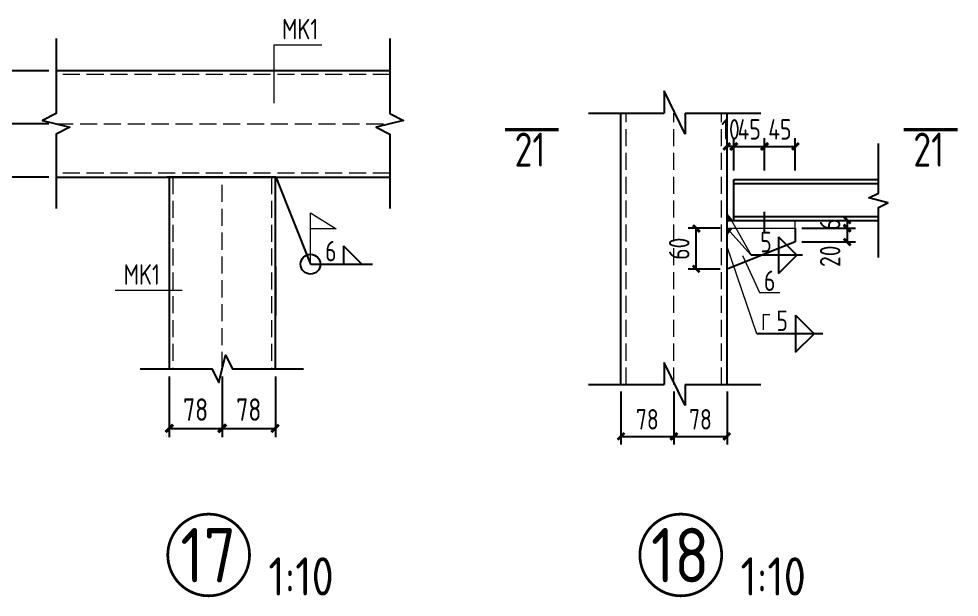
# Model space of a CAD drawing. Header units: millimetres. Extents: x 865490 to 879904, y 39442 to 44891.
# Drawn here: x 875624.6 to 875762.6, y 39550.6 to 39635.5 of the extents above; entities that cross this region are included whole.
import ezdxf

# ---------------------------------------------------------------- set-up
doc = ezdxf.new("R2010")
doc.units = ezdxf.units.MM
doc.header["$LTSCALE"] = 1000
doc.header["$MEASUREMENT"] = 0
doc.linetypes.add('DASH', pattern=[0.35, 0.25, -0.1])
for name, color, linetype, lineweight in [('1', 4, 'Continuous', 70), ('D3', 62, 'Continuous', 9), ('LZ', 64, 'Continuous', 9), ('数字', 3, 'Continuous', 9), ('细实线', 1, 'Continuous', 20)]:
    doc.layers.add(name, color=color, linetype=linetype, lineweight=lineweight)
for name, color, linetype in [('D1', 112, 'Continuous'), ('D2', 6, 'Continuous'), ('DIM', 7, 'Continuous'), ('M_Prof', 2, 'Continuous'), ('M_Thin', 7, 'Continuous'), ('PUB_DIM', 3, 'Continuous'), ('文字', 7, 'Continuous'), ('标注', 7, 'Continuous')]:
    doc.layers.add(name, color=color, linetype=linetype)
doc.styles.add('GBHZ', font='gbenor.shx', dxfattribs={"width": 0.9, "bigfont": 'gbcbig.shx'})
doc.dimstyles.new('Y10', dxfattribs={"dimscale": 0, "dimtxt": 3, "dimasz": 0.01, "dimexe": 1.2, "dimexo": 1, "dimgap": 1, "dimtad": 1, "dimdec": 0, "dimlfac": 10, "dimzin": 0, "dimdsep": 46, "dimtxsty": 'GBHZ', "dimblk1": 'DX', "dimblk2": 'DX', "dimsah": 1, "dimcen": 0.09, "dimdle": 1, "dimadec": 0, "dimazin": 0, "dimtfac": 1, "dimtdec": 0, "dimtix": 1, "dimtmove": 2, "dimatfit": 3, "dimldrblk": 'DX', "dimfxl": 0, "dimtolj": 1, "dimtzin": 0, "dimarcsym": 0})
doc.dimstyles.new('Y10(110)', dxfattribs={"dimscale": 1.1, "dimtxt": 3, "dimasz": 0.01, "dimexe": 1.2, "dimexo": 1, "dimgap": 1, "dimtad": 1, "dimdec": 0, "dimlfac": 10, "dimzin": 0, "dimdsep": 46, "dimtxsty": 'GBHZ', "dimblk1": 'DX', "dimblk2": 'DX', "dimsah": 1, "dimcen": 0.09, "dimdle": 1, "dimadec": 0, "dimazin": 0, "dimtfac": 1, "dimtdec": 0, "dimtix": 1, "dimtmove": 2, "dimatfit": 3, "dimldrblk": 'DX', "dimfxl": 0, "dimtolj": 1, "dimtzin": 0, "dimarcsym": 0})

# ---------------------------------------------------------------- blocks, each defined once
blk = doc.blocks.new('DX')
at = {"color": 0, "linetype": 'ByBlock', "const_width": 40}
blk.add_lwpolyline([(-54, -51), (46, 49)], dxfattribs=at)
blk = doc.blocks.new('*D946')
at = {"layer": 'Defpoints', "color": 0, "linetype": 'ByBlock', "transparency": 16777216}
for p in [(875734.03, 39616.77), (875729.53, 39612.21), (875734.03, 39612.21)]:
    blk.add_point(p, dxfattribs=at)
at = {"layer": 'DIM', "color": 0, "linetype": 'ByBlock', "lineweight": -2, "transparency": 16777216}
for p, q in [((875729.53, 39613.21), (875729.53, 39617.97)), ((875734.03, 39613.21), (875734.03, 39617.97)), ((875729.52, 39616.77), (875729.51, 39616.77)), ((875729.53, 39616.77), (875734.03, 39616.77)), ((875734.04, 39616.77), (875734.05, 39616.77))]:
    blk.add_line(p, q, dxfattribs=at)
at = {"layer": 'DIM', "color": 0, "linetype": 'ByBlock', "lineweight": -2, "transparency": 16777216, "xscale": 0.01, "yscale": 0.01, "zscale": 0.01}
blk.add_blockref('DX', (875729.53, 39616.77), dxfattribs=at)
at = {"layer": 'DIM', "color": 0, "linetype": 'ByBlock', "lineweight": -2, "transparency": 16777216, "xscale": 0.01, "yscale": 0.01, "zscale": 0.01, "rotation": 180}
blk.add_blockref('DX', (875734.03, 39616.77), dxfattribs=at)
at = {"layer": 'DIM', "color": 0, "linetype": 'ByBlock', "transparency": 16777216, "insert": (875731.78, 39619.27), "char_height": 3, "attachment_point": 5, "style": 'GBHZ'}
blk.add_mtext('\\A1;45', dxfattribs=at)
blk = doc.blocks.new('*D947')
at = {"layer": 'Defpoints', "color": 0, "linetype": 'ByBlock', "transparency": 16777216}
for p in [(875738.53, 39616.77), (875734.03, 39612.21), (875738.53, 39612.21)]:
    blk.add_point(p, dxfattribs=at)
at = {"layer": 'DIM', "color": 0, "linetype": 'ByBlock', "lineweight": -2, "transparency": 16777216}
for p, q in [((875734.03, 39613.21), (875734.03, 39617.97)), ((875738.53, 39613.21), (875738.53, 39617.97)), ((875734.02, 39616.77), (875734.01, 39616.77)), ((875734.03, 39616.77), (875738.53, 39616.77)), ((875738.54, 39616.77), (875738.55, 39616.77))]:
    blk.add_line(p, q, dxfattribs=at)
at = {"layer": 'DIM', "color": 0, "linetype": 'ByBlock', "lineweight": -2, "transparency": 16777216, "xscale": 0.01, "yscale": 0.01, "zscale": 0.01}
blk.add_blockref('DX', (875734.03, 39616.77), dxfattribs=at)
at = {"layer": 'DIM', "color": 0, "linetype": 'ByBlock', "lineweight": -2, "transparency": 16777216, "xscale": 0.01, "yscale": 0.01, "zscale": 0.01, "rotation": 180}
blk.add_blockref('DX', (875738.53, 39616.77), dxfattribs=at)
at = {"layer": 'DIM', "color": 0, "linetype": 'ByBlock', "transparency": 16777216, "insert": (875736.28, 39619.27), "char_height": 3, "attachment_point": 5, "style": 'GBHZ'}
blk.add_mtext('\\A1;45', dxfattribs=at)
blk = doc.blocks.new('*D948')
at = {"layer": 'Defpoints', "color": 0, "linetype": 'ByBlock', "transparency": 16777216}
for p in [(875728.53, 39616.77), (875728.53, 39612.21), (875729.53, 39612.21)]:
    blk.add_point(p, dxfattribs=at)
at = {"layer": 'DIM', "color": 0, "linetype": 'ByBlock', "lineweight": -2, "transparency": 16777216}
for p, q in [((875728.53, 39613.21), (875728.53, 39617.97)), ((875729.53, 39613.21), (875729.53, 39617.97)), ((875728.52, 39616.77), (875728.51, 39616.77)), ((875729.53, 39616.77), (875728.53, 39616.77)), ((875729.54, 39616.77), (875729.55, 39616.77))]:
    blk.add_line(p, q, dxfattribs=at)
at = {"layer": 'DIM', "color": 0, "linetype": 'ByBlock', "lineweight": -2, "transparency": 16777216, "xscale": 0.01, "yscale": 0.01, "zscale": 0.01}
blk.add_blockref('DX', (875728.53, 39616.77), dxfattribs=at)
at = {"layer": 'DIM', "color": 0, "linetype": 'ByBlock', "lineweight": -2, "transparency": 16777216, "xscale": 0.01, "yscale": 0.01, "zscale": 0.01, "rotation": 180}
blk.add_blockref('DX', (875729.53, 39616.77), dxfattribs=at)
at = {"layer": 'DIM', "color": 0, "linetype": 'ByBlock', "transparency": 16777216, "insert": (875729.03, 39619.27), "char_height": 3, "attachment_point": 5, "style": 'GBHZ'}
blk.add_mtext('\\A1;10', dxfattribs=at)
blk = doc.blocks.new('*D970')
at = {"layer": 'Defpoints', "color": 0, "linetype": 'ByBlock', "transparency": 16777216}
for p in [(875621.04, 39620.07), (875630.1, 39620.07), (875630.1, 39612.27)]:
    blk.add_point(p, dxfattribs=at)
at = {"layer": 'DIM', "color": 0, "linetype": 'ByBlock', "lineweight": -2, "transparency": 16777216}
for p, q in [((875629, 39620.07), (875619.72, 39620.07)), ((875621.04, 39612.28), (875621.04, 39620.06)), ((875629, 39612.27), (875619.72, 39612.27))]:
    blk.add_line(p, q, dxfattribs=at)
at = {"layer": 'DIM', "color": 0, "linetype": 'ByBlock', "lineweight": -2, "transparency": 16777216, "xscale": 0.011, "yscale": 0.011, "zscale": 0.011}
for p, rotation in [((875621.04, 39620.07), 90), ((875621.04, 39612.27), 270)]:
    blk.add_blockref('DX', p, dxfattribs=dict(at, rotation=rotation))
at = {"layer": 'DIM', "color": 0, "linetype": 'ByBlock', "transparency": 16777216, "insert": (875618.29, 39616.17), "char_height": 3.3, "attachment_point": 5, "rotation": 90, "style": 'GBHZ'}
blk.add_mtext('\\A1;78', dxfattribs=at)
blk = doc.blocks.new('*D971')
at = {"layer": 'Defpoints', "color": 0, "linetype": 'ByBlock', "transparency": 16777216}
for p in [(875621.04, 39627.87), (875630.1, 39627.87), (875630.1, 39620.07)]:
    blk.add_point(p, dxfattribs=at)
at = {"layer": 'DIM', "color": 0, "linetype": 'ByBlock', "lineweight": -2, "transparency": 16777216}
for p, q in [((875629, 39627.87), (875619.72, 39627.87)), ((875621.04, 39620.08), (875621.04, 39627.86)), ((875629, 39620.07), (875619.72, 39620.07))]:
    blk.add_line(p, q, dxfattribs=at)
at = {"layer": 'DIM', "color": 0, "linetype": 'ByBlock', "lineweight": -2, "transparency": 16777216, "xscale": 0.011, "yscale": 0.011, "zscale": 0.011}
for p, rotation in [((875621.04, 39627.87), 90), ((875621.04, 39620.07), 270)]:
    blk.add_blockref('DX', p, dxfattribs=dict(at, rotation=rotation))
at = {"layer": 'DIM', "color": 0, "linetype": 'ByBlock', "transparency": 16777216, "insert": (875618.29, 39623.97), "char_height": 3.3, "attachment_point": 5, "rotation": 90, "style": 'GBHZ'}
blk.add_mtext('\\A1;78', dxfattribs=at)
blk = doc.blocks.new('*D972')
at = {"layer": 'Defpoints', "color": 0, "linetype": 'ByBlock', "transparency": 16777216}
for p in [(875646.65, 39584.11), (875654.45, 39584.11), (875654.45, 39575.38)]:
    blk.add_point(p, dxfattribs=at)
at = {"layer": 'DIM', "color": 0, "linetype": 'ByBlock', "lineweight": -2, "transparency": 16777216}
for p, q in [((875646.65, 39583.01), (875646.65, 39574.06)), ((875654.45, 39583.01), (875654.45, 39574.06)), ((875646.66, 39575.38), (875654.44, 39575.38))]:
    blk.add_line(p, q, dxfattribs=at)
at = {"layer": 'DIM', "color": 0, "linetype": 'ByBlock', "lineweight": -2, "transparency": 16777216, "xscale": 0.011, "yscale": 0.011, "zscale": 0.011, "rotation": 180}
blk.add_blockref('DX', (875646.65, 39575.38), dxfattribs=at)
at = {"layer": 'DIM', "color": 0, "linetype": 'ByBlock', "lineweight": -2, "transparency": 16777216, "xscale": 0.011, "yscale": 0.011, "zscale": 0.011}
blk.add_blockref('DX', (875654.45, 39575.38), dxfattribs=at)
at = {"layer": 'DIM', "color": 0, "linetype": 'ByBlock', "transparency": 16777216, "insert": (875650.55, 39578.13), "char_height": 3.3, "attachment_point": 5, "style": 'GBHZ'}
blk.add_mtext('\\A1;78', dxfattribs=at)
blk = doc.blocks.new('*D973')
at = {"layer": 'Defpoints', "color": 0, "linetype": 'ByBlock', "transparency": 16777216}
for p in [(875654.45, 39584.11), (875662.25, 39584.11), (875662.25, 39575.38)]:
    blk.add_point(p, dxfattribs=at)
at = {"layer": 'DIM', "color": 0, "linetype": 'ByBlock', "lineweight": -2, "transparency": 16777216}
for p, q in [((875654.45, 39583.01), (875654.45, 39574.06)), ((875662.25, 39583.01), (875662.25, 39574.06)), ((875654.46, 39575.38), (875662.24, 39575.38))]:
    blk.add_line(p, q, dxfattribs=at)
at = {"layer": 'DIM', "color": 0, "linetype": 'ByBlock', "lineweight": -2, "transparency": 16777216, "xscale": 0.011, "yscale": 0.011, "zscale": 0.011, "rotation": 180}
blk.add_blockref('DX', (875654.45, 39575.38), dxfattribs=at)
at = {"layer": 'DIM', "color": 0, "linetype": 'ByBlock', "lineweight": -2, "transparency": 16777216, "xscale": 0.011, "yscale": 0.011, "zscale": 0.011}
blk.add_blockref('DX', (875662.25, 39575.38), dxfattribs=at)
at = {"layer": 'DIM', "color": 0, "linetype": 'ByBlock', "transparency": 16777216, "insert": (875658.35, 39578.13), "char_height": 3.3, "attachment_point": 5, "style": 'GBHZ'}
blk.add_mtext('\\A1;78', dxfattribs=at)
blk = doc.blocks.new('*D974')
at = {"layer": 'Defpoints', "color": 0, "linetype": 'ByBlock', "transparency": 16777216}
for p in [(875712.93, 39581.81), (875720.73, 39581.81), (875720.73, 39574.2)]:
    blk.add_point(p, dxfattribs=at)
at = {"layer": 'DIM', "color": 0, "linetype": 'ByBlock', "lineweight": -2, "transparency": 16777216}
for p, q in [((875712.93, 39580.81), (875712.93, 39573)), ((875720.73, 39580.81), (875720.73, 39573)), ((875712.94, 39574.2), (875720.72, 39574.2))]:
    blk.add_line(p, q, dxfattribs=at)
at = {"layer": 'DIM', "color": 0, "linetype": 'ByBlock', "lineweight": -2, "transparency": 16777216, "xscale": 0.01, "yscale": 0.01, "zscale": 0.01, "rotation": 180}
blk.add_blockref('DX', (875712.93, 39574.2), dxfattribs=at)
at = {"layer": 'DIM', "color": 0, "linetype": 'ByBlock', "lineweight": -2, "transparency": 16777216, "xscale": 0.01, "yscale": 0.01, "zscale": 0.01}
blk.add_blockref('DX', (875720.73, 39574.2), dxfattribs=at)
at = {"layer": 'DIM', "color": 0, "linetype": 'ByBlock', "transparency": 16777216, "insert": (875716.83, 39576.7), "char_height": 3, "attachment_point": 5, "style": 'GBHZ'}
blk.add_mtext('\\A1;78', dxfattribs=at)
blk = doc.blocks.new('*D975')
at = {"layer": 'Defpoints', "color": 0, "linetype": 'ByBlock', "transparency": 16777216}
for p in [(875720.73, 39581.81), (875728.53, 39581.81), (875728.53, 39574.2)]:
    blk.add_point(p, dxfattribs=at)
at = {"layer": 'DIM', "color": 0, "linetype": 'ByBlock', "lineweight": -2, "transparency": 16777216}
for p, q in [((875720.73, 39580.81), (875720.73, 39573)), ((875728.53, 39580.81), (875728.53, 39573)), ((875720.74, 39574.2), (875728.52, 39574.2))]:
    blk.add_line(p, q, dxfattribs=at)
at = {"layer": 'DIM', "color": 0, "linetype": 'ByBlock', "lineweight": -2, "transparency": 16777216, "xscale": 0.01, "yscale": 0.01, "zscale": 0.01, "rotation": 180}
blk.add_blockref('DX', (875720.73, 39574.2), dxfattribs=at)
at = {"layer": 'DIM', "color": 0, "linetype": 'ByBlock', "lineweight": -2, "transparency": 16777216, "xscale": 0.01, "yscale": 0.01, "zscale": 0.01}
blk.add_blockref('DX', (875728.53, 39574.2), dxfattribs=at)
at = {"layer": 'DIM', "color": 0, "linetype": 'ByBlock', "transparency": 16777216, "insert": (875724.63, 39576.7), "char_height": 3, "attachment_point": 5, "style": 'GBHZ'}
blk.add_mtext('\\A1;78', dxfattribs=at)
blk = doc.blocks.new('*D976')
at = {"layer": 'Defpoints', "color": 0, "linetype": 'ByBlock', "transparency": 16777216}
for p in [(875738.53, 39605.9), (875738.53, 39604.75), (875746.16, 39604.75)]:
    blk.add_point(p, dxfattribs=at)
at = {"layer": 'DIM', "color": 0, "linetype": 'ByBlock', "lineweight": -2, "transparency": 16777216}
for p, q in [((875739.53, 39605.9), (875747.36, 39605.9)), ((875739.53, 39604.75), (875747.36, 39604.75)), ((875746.16, 39605.91), (875746.16, 39605.92)), ((875746.16, 39605.9), (875746.16, 39604.75)), ((875746.16, 39604.74), (875746.16, 39604.73))]:
    blk.add_line(p, q, dxfattribs=at)
at = {"layer": 'DIM', "color": 0, "linetype": 'ByBlock', "lineweight": -2, "transparency": 16777216, "xscale": 0.01, "yscale": 0.01, "zscale": 0.01}
for p, rotation in [((875746.16, 39605.9), 270), ((875746.16, 39604.75), 90)]:
    blk.add_blockref('DX', p, dxfattribs=dict(at, rotation=rotation))
at = {"layer": 'DIM', "color": 0, "linetype": 'ByBlock', "transparency": 16777216, "insert": (875743.66, 39605.32), "char_height": 3, "attachment_point": 5, "rotation": 90, "style": 'GBHZ'}
blk.add_mtext('\\A1;6', dxfattribs=at)
blk = doc.blocks.new('*D977')
at = {"layer": 'Defpoints', "color": 0, "linetype": 'ByBlock', "transparency": 16777216}
for p in [(875738.53, 39604.75), (875738.53, 39602.75), (875746.16, 39602.75)]:
    blk.add_point(p, dxfattribs=at)
at = {"layer": 'DIM', "color": 0, "linetype": 'ByBlock', "lineweight": -2, "transparency": 16777216}
for p, q in [((875739.53, 39604.75), (875747.36, 39604.75)), ((875746.16, 39604.76), (875746.16, 39604.77)), ((875746.16, 39604.75), (875746.16, 39602.75)), ((875739.53, 39602.75), (875747.36, 39602.75)), ((875746.16, 39602.74), (875746.16, 39602.73))]:
    blk.add_line(p, q, dxfattribs=at)
at = {"layer": 'DIM', "color": 0, "linetype": 'ByBlock', "lineweight": -2, "transparency": 16777216, "xscale": 0.01, "yscale": 0.01, "zscale": 0.01}
for p, rotation in [((875746.16, 39604.75), 270), ((875746.16, 39602.75), 90)]:
    blk.add_blockref('DX', p, dxfattribs=dict(at, rotation=rotation))
at = {"layer": 'DIM', "color": 0, "linetype": 'ByBlock', "transparency": 16777216, "insert": (875743.66, 39600.64), "char_height": 3, "attachment_point": 5, "rotation": 90, "style": 'GBHZ'}
blk.add_mtext('\\A1;20', dxfattribs=at)
blk = doc.blocks.new('*D978')
at = {"layer": 'Defpoints', "color": 0, "linetype": 'ByBlock', "transparency": 16777216}
for p in [(875724.02, 39604.75), (875728.53, 39604.75), (875728.53, 39598.75)]:
    blk.add_point(p, dxfattribs=at)
at = {"layer": 'DIM', "color": 0, "linetype": 'ByBlock', "lineweight": -2, "transparency": 16777216}
for p, q in [((875727.53, 39604.75), (875722.82, 39604.75)), ((875724.02, 39598.76), (875724.02, 39604.74)), ((875727.53, 39598.75), (875722.82, 39598.75))]:
    blk.add_line(p, q, dxfattribs=at)
at = {"layer": 'DIM', "color": 0, "linetype": 'ByBlock', "lineweight": -2, "transparency": 16777216, "xscale": 0.01, "yscale": 0.01, "zscale": 0.01}
for p, rotation in [((875724.02, 39604.75), 90), ((875724.02, 39598.75), 270)]:
    blk.add_blockref('DX', p, dxfattribs=dict(at, rotation=rotation))
at = {"layer": 'DIM', "color": 0, "linetype": 'ByBlock', "transparency": 16777216, "insert": (875721.52, 39601.75), "char_height": 3, "attachment_point": 5, "rotation": 90, "style": 'GBHZ'}
blk.add_mtext('\\A1;60', dxfattribs=at)

msp = doc.modelspace()

# ---------------------------------------------------------------- linework, layer by layer
at = {"linetype": 'ByBlock', "ltscale": 0.5, "const_width": 0.4}
for points in [[(875646.464, 39556.791, 1), (875658.464, 39556.791, 1)], [(875715.744, 39556.791, 1), (875727.744, 39556.791, 1)]]:
    msp.add_lwpolyline(points, format="xyb", close=True, dxfattribs=at)
at = {"layer": '1', "const_width": 0.48}
for points in [[(875695.926, 39619.211), (875703.848, 39619.211)], [(875754.434, 39619.211), (875762.357, 39619.211)]]:
    msp.add_lwpolyline(points, dxfattribs=at)
at = {"layer": 'D1', "color": 251}
for p, q in [((875722.369, 39618.585), (875719.292, 39624.906)), ((875719.292, 39624.906), (875719.292, 39621.67)), ((875708.206, 39621.67), (875719.292, 39621.67)), ((875722.369, 39621.67), (875733.475, 39621.67)), ((875722.369, 39621.67), (875722.369, 39618.585)), ((875662.341, 39612.273), (875667.41, 39599.475)), ((875736.082, 39603.51), (875736.082, 39598.101)), ((875736.082, 39603.51), (875738.787, 39600.805)), ((875672.237, 39602.18), (875672.237, 39599.475)), ((875672.237, 39602.18), (875674.942, 39599.475)), ((875739.597, 39600.805), (875732.051, 39600.805)), ((875736.082, 39598.101), (875738.787, 39600.805)), ((875667.41, 39599.475), (875676.493, 39599.475)), ((875738.597, 39591.981), (875741.302, 39589.276)), ((875738.597, 39591.981), (875738.597, 39586.572)), ((875742.569, 39589.276), (875732.917, 39589.276)), ((875738.597, 39586.572), (875741.302, 39589.276)), ((875722.369, 39578.726), (875719.292, 39585.048)), ((875719.292, 39585.048), (875719.292, 39581.812)), ((875708.206, 39581.812), (875719.292, 39581.812)), ((875722.369, 39581.812), (875733.475, 39581.812)), ((875722.369, 39581.812), (875722.369, 39578.726))]:
    msp.add_line(p, q, dxfattribs=at)
msp.add_circle((875667.41, 39599.475), 1.451, dxfattribs=at)
at = {"layer": 'D2'}
for p, q in [((875712.934, 39581.812), (875712.934, 39621.67)), ((875728.534, 39581.812), (875728.534, 39621.67)), ((875729.531, 39605.901), (875729.531, 39611.899)), ((875729.531, 39611.899), (875750.733, 39611.899)), ((875729.531, 39611.335), (875750.733, 39611.335)), ((875729.531, 39606.464), (875750.733, 39606.464)), ((875734.034, 39604.072), (875734.034, 39607.14)), ((875728.534, 39605.901), (875750.733, 39605.901))]:
    msp.add_line(p, q, dxfattribs=at)
at = {"layer": 'D3', "color": 251}
for p, q in [((875662.011, 39631.7), (875669.066, 39631.7)), ((875662.011, 39631.7), (875662.011, 39623.09)), ((875728.92, 39606.351), (875732.051, 39600.805)), ((875728.92, 39604.298), (875732.051, 39600.805)), ((875732.917, 39589.276), (875728.534, 39602.035)), ((875638.766, 39595.678), (875648.559, 39595.678))]:
    msp.add_line(p, q, dxfattribs=at)
at = {"layer": 'D3'}
for p, q in [((875728.534, 39606.765), (875729.305, 39605.901)), ((875728.534, 39604.748), (875738.534, 39604.748)), ((875728.534, 39603.847), (875729.305, 39604.748)), ((875738.534, 39604.748), (875738.534, 39605.901))]:
    msp.add_line(p, q, dxfattribs=at)
for points in [[(875728.534, 39606.765), (875728.534, 39605.901), (875729.305, 39605.901), (875728.534, 39605.901)], [(875728.534, 39603.847), (875728.534, 39604.748), (875729.305, 39604.748), (875728.534, 39604.748)]]:
    msp.add_solid(points, dxfattribs=at)
at = {"layer": 'LZ', "color": 251, "linetype": 'DASH', "ltscale": 0.01}
for p, q in [((875679.059, 39627.323), (875630.097, 39627.323)), ((875713.734, 39581.812), (875713.734, 39621.67)), ((875720.734, 39581.812), (875720.734, 39621.67)), ((875727.734, 39581.812), (875727.734, 39621.67)), ((875630.097, 39620.073), (875679.059, 39620.073)), ((875679.059, 39612.823), (875630.097, 39612.823)), ((875647.202, 39612.273), (875647.202, 39584.108)), ((875654.452, 39584.108), (875654.452, 39612.273)), ((875661.702, 39612.273), (875661.702, 39584.108))]:
    msp.add_line(p, q, dxfattribs=at)
at = {"layer": 'M_Prof'}
for p, q in [((875679.059, 39627.873), (875630.097, 39627.873)), ((875630.097, 39612.273), (875679.059, 39612.273)), ((875662.341, 39612.273), (875646.341, 39612.273)), ((875646.652, 39612.273), (875646.652, 39584.108)), ((875662.252, 39584.108), (875662.252, 39612.273)), ((875662.252, 39599.13), (875662.252, 39591.954))]:
    msp.add_line(p, q, dxfattribs=at)
at = {"layer": 'M_Thin', "color": 7}
for points in [[(875630.097, 39632.603), (875630.097, 39621.573), (875628.097, 39620.573), (875632.097, 39619.573), (875630.097, 39618.573), (875630.097, 39607.649)], [(875679.059, 39632.603), (875679.059, 39621.573), (875681.059, 39620.573), (875677.059, 39619.573), (875679.059, 39618.573), (875679.059, 39607.649)], [(875642.422, 39584.108), (875652.952, 39584.108), (875653.952, 39582.108), (875654.952, 39586.108), (875655.952, 39584.108), (875666.376, 39584.108)]]:
    msp.add_lwpolyline(points, dxfattribs=at)
at = {"layer": 'M_Thin', "color": 7, "elevation": 0}
msp.add_lwpolyline([(875750.733, 39600.436), (875750.733, 39607.807), (875752.133, 39608.507), (875749.333, 39609.207), (875750.733, 39609.907), (875750.733, 39617.204)], dxfattribs=at)
at = {"layer": '数字'}
for p, q in [((875730.775, 39600.748), (875733.279, 39595.298)), ((875733.279, 39595.298), (875736.287, 39595.298)), ((875733.824, 39592.082), (875733.824, 39589.841)), ((875733.824, 39592.082), (875734.804, 39592.082))]:
    msp.add_line(p, q, dxfattribs=at)
at = {"layer": '标注'}
for p, q in [((875738.534, 39604.748), (875738.534, 39602.748)), ((875738.534, 39602.748), (875728.534, 39598.748))]:
    msp.add_line(p, q, dxfattribs=at)
at = {"layer": '细实线', "color": 251}
for p, q in [((875667.41, 39599.475), (875667.41, 39607.037)), ((875667.41, 39607.037), (875671.166, 39604.666)), ((875671.166, 39604.666), (875667.41, 39604.666))]:
    msp.add_line(p, q, dxfattribs=at)
msp.add_solid([(875667.41, 39604.666), (875667.41, 39607.037), (875671.166, 39604.666), (875667.41, 39604.666)], dxfattribs=at)

# ---------------------------------------------------------------- texts
at = {"layer": 'PUB_DIM', "style": 'GBHZ', "width": 0.9}
for p in [(875697.352, 39613.791), (875755.861, 39613.791)]:
    msp.add_text('21', height=5, dxfattribs=at).set_placement(p)
at = {"layer": '数字', "style": 'GBHZ', "width": 0.9}
for s, p in [('MK1', (875663.241, 39632.489)), ('5', (875733.411, 39601.229)), ('6', (875669.565, 39599.899)), ('MK1', (875639.996, 39596.467)), ('6', (875733.957, 39595.552)), ('5', (875735.785, 39589.672))]:
    msp.add_text(s, height=3, dxfattribs=at).set_placement(p)
at = {"layer": '文字', "color": 6, "style": 'GBHZ'}
for s, height, p in [('17', 8, (875648.316, 39552.758)), ('18', 8, (875717.376, 39552.758)), ('1:10', 5.6, (875661.23, 39550.839, -0.009)), ('1:10', 5.6, (875730.51, 39550.839, -0.009))]:
    msp.add_text(s, height=height, dxfattribs=at).set_placement(p)

# ---------------------------------------------------------------- dimensions: what is measured, and where the dimension line sits
at = {"layer": 'DIM', "linetype": 'ByBlock'}
for base, p1, p2, picture, middle in [((875621.041, 39627.873), (875630.097, 39620.073), (875630.097, 39627.873), '*D971', (875618.291, 39623.973)), ((875621.041, 39620.073), (875630.097, 39612.273), (875630.097, 39620.073), '*D970', (875618.291, 39616.173))]:
    dim = msp.add_linear_dim(base=base, p1=p1, p2=p2, angle=90, dimstyle='Y10(110)', dxfattribs=at)
    dim.commit()
    dim.dimension.update_dxf_attribs({"geometry": picture, "text_midpoint": middle})
for base, p1, p2, angle, picture, middle in [((875728.534, 39616.772), (875729.534, 39612.208), (875728.534, 39612.208), 180, '*D948', (875729.034, 39619.272)), ((875724.02, 39604.748), (875728.534, 39598.748), (875728.534, 39604.748), 90, '*D978', (875721.52, 39601.748))]:
    dim = msp.add_linear_dim(base=base, p1=p1, p2=p2, angle=angle, dimstyle='Y10', override={"dimscale": 1}, dxfattribs=at)
    dim.commit()
    dim.dimension.update_dxf_attribs({"geometry": picture, "text_midpoint": middle})
for base, p1, p2, picture, middle in [((875734.034, 39616.772), (875729.534, 39612.208), (875734.034, 39612.208), '*D946', (875731.784, 39619.272)), ((875738.534, 39616.772), (875734.034, 39612.208), (875738.534, 39612.208), '*D947', (875736.284, 39619.272)), ((875720.734, 39574.203), (875712.934, 39581.812), (875720.734, 39581.812), '*D974', (875716.834, 39576.703)), ((875728.534, 39574.203), (875720.734, 39581.812), (875728.534, 39581.812), '*D975', (875724.634, 39576.703))]:
    dim = msp.add_linear_dim(base=base, p1=p1, p2=p2, dimstyle='Y10', override={"dimscale": 1}, dxfattribs=at)
    dim.commit()
    dim.dimension.update_dxf_attribs({"geometry": picture, "text_midpoint": middle})
dim = msp.add_linear_dim(base=(875746.162, 39604.748), p1=(875738.534, 39605.901), p2=(875738.534, 39604.748), angle=90, text='6', dimstyle='Y10', override={"dimscale": 1}, dxfattribs=at)
dim.commit()
dim.dimension.update_dxf_attribs({"geometry": '*D976', "text_midpoint": (875743.662, 39605.324)})
dim = msp.add_linear_dim(base=(875746.162, 39602.748), p1=(875738.534, 39604.748), p2=(875738.534, 39602.748), angle=90, dimstyle='Y10', override={"dimscale": 1}, dxfattribs=at)
dim.commit()
dim.dimension.update_dxf_attribs({"geometry": '*D977', "text_midpoint": (875743.662, 39600.644), "dimtype": 160})
for base, p1, p2, picture, middle in [((875654.452, 39575.383), (875646.652, 39584.108), (875654.452, 39584.108), '*D972', (875650.552, 39578.133)), ((875662.252, 39575.383), (875654.452, 39584.108), (875662.252, 39584.108), '*D973', (875658.352, 39578.133))]:
    dim = msp.add_linear_dim(base=base, p1=p1, p2=p2, dimstyle='Y10(110)', dxfattribs=at)
    dim.commit()
    dim.dimension.update_dxf_attribs({"geometry": picture, "text_midpoint": middle})

doc.saveas('drawing.dxf')
